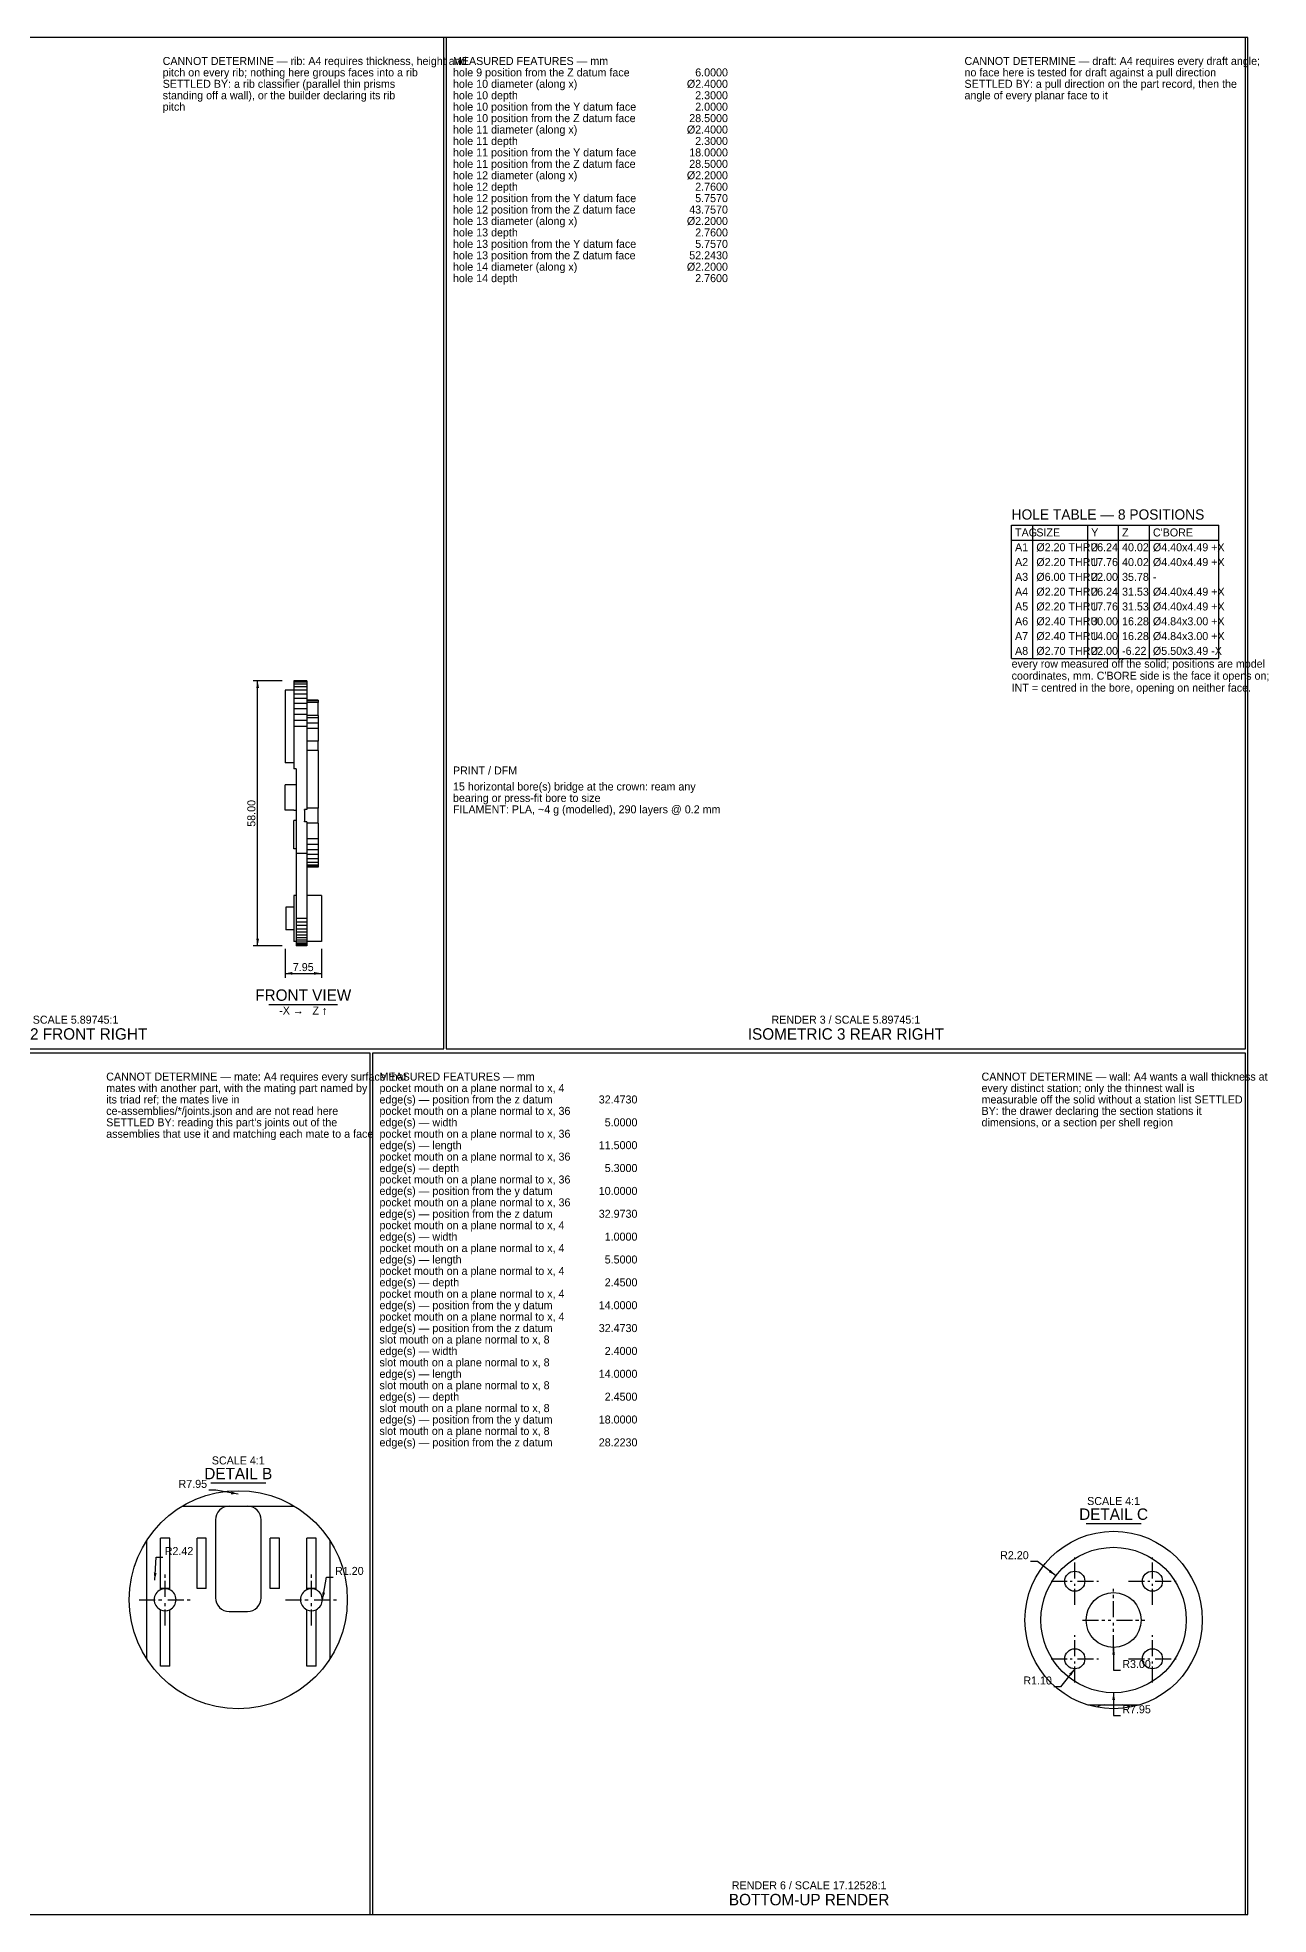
# Model space of a CAD drawing. Header units: millimetres. Extents: x 10 to 1188, y 10 to 831.
# Drawn here: x 650 to 1188, y 10 to 831 of the extents above; entities that cross this region are included whole.
import ezdxf
from ezdxf.enums import TextEntityAlignment as Align

# ---------------------------------------------------------------- set-up
doc = ezdxf.new("R2010")
doc.units = ezdxf.units.MM
doc.linetypes.add('CENTER', pattern=[11.2, 7, -1.4, 1.4, -1.4])
for name, color, linetype in [('CENTER', 4, 'CENTER'), ('DIM', 3, 'CONTINUOUS'), ('FRAME', 7, 'CONTINUOUS'), ('SECTION', 7, 'CONTINUOUS'), ('TEXT', 3, 'CONTINUOUS'), ('TITLE', 7, 'CONTINUOUS'), ('VISIBLE', 7, 'CONTINUOUS')]:
    doc.layers.add(name, color=color, linetype=linetype)

msp = doc.modelspace()

# ---------------------------------------------------------------- linework, layer by layer
at = {"layer": 'CENTER'}
for p, q in [((1103.273297, 156.974033), (1103.273297, 166.174033)), ((1137.217297, 156.974033), (1137.217297, 166.174033)), ((705.397797, 148.88), (705.397797, 158.96)), ((769.397797, 148.88), (769.397797, 158.96)), ((1092.873297, 155.774033), (1102.073297, 155.774033)), ((1103.273297, 145.374033), (1103.273297, 154.574033)), ((1104.473297, 155.774033), (1113.673297, 155.774033)), ((1120.245297, 140.002033), (1120.245297, 152.402033)), ((1126.817297, 155.774033), (1136.017297, 155.774033)), ((1137.217297, 145.374033), (1137.217297, 154.574033)), ((1138.417297, 155.774033), (1147.617297, 155.774033)), ((694.117797, 147.68), (704.197797, 147.68)), ((705.397797, 136.4), (705.397797, 146.48)), ((706.597797, 147.68), (716.677797, 147.68)), ((758.117797, 147.68), (768.197797, 147.68)), ((769.397797, 136.4), (769.397797, 146.48)), ((770.597797, 147.68), (780.677797, 147.68)), ((1103.273297, 123.030033), (1103.273297, 132.230033)), ((1106.645297, 138.802033), (1119.045297, 138.802033)), ((1120.245297, 125.202033), (1120.245297, 137.602033)), ((1121.445297, 138.802033), (1133.845297, 138.802033)), ((1137.217297, 123.030033), (1137.217297, 132.230033)), ((1092.873297, 121.830033), (1102.073297, 121.830033)), ((1103.273297, 111.430033), (1103.273297, 120.630033)), ((1104.473297, 121.830033), (1113.673297, 121.830033)), ((1126.817297, 121.830033), (1136.017297, 121.830033)), ((1137.217297, 111.430033), (1137.217297, 120.630033)), ((1138.417297, 121.830033), (1147.617297, 121.830033))]:
    msp.add_line(p, q, dxfattribs=at)
at = {"layer": 'DIM'}
for p, q in [((756.664083, 549.66), (743.864083, 549.66)), ((745.864083, 433.66), (745.864083, 549.66)), ((756.664083, 433.66), (743.864083, 433.66)), ((757.864083, 432.46), (757.864083, 419.66)), ((773.764083, 432.46), (773.764083, 419.66)), ((757.864083, 421.66), (773.764083, 421.66)), ((727.549719, 195.616482), (724.549719, 195.616482)), ((737.397797, 193.88), (727.549719, 195.616482)), ((700.87306, 156.237404), (701.42884, 166.221947)), ((701.42884, 166.221947), (704.42884, 166.221947)), ((1086.91663, 164.403097), (1083.91663, 164.403097)), ((1094.847051, 158.311428), (1086.91663, 164.403097)), ((774.197797, 147.68), (775.934279, 157.528078)), ((775.934279, 157.528078), (778.934279, 157.528078)), ((1120.245297, 126.802033), (1120.245297, 116.802033)), ((1103.273297, 117.430033), (1097.054449, 109.598945)), ((1120.245297, 116.802033), (1123.245297, 116.802033)), ((1097.054449, 109.598945), (1094.054449, 109.598945)), ((1120.245297, 107.002033), (1120.245297, 97.002033)), ((1120.245297, 97.002033), (1123.245297, 97.002033))]:
    msp.add_line(p, q, dxfattribs=at)
for points in [[(745.864083, 549.66), (745.256083, 546.46), (746.472083, 546.46)], [(745.864083, 433.66), (746.472083, 436.86), (745.256083, 436.86)], [(757.864083, 421.66), (761.064083, 421.052), (761.064083, 422.268)], [(773.764083, 421.66), (770.564083, 422.268), (770.564083, 421.052)], [(737.397797, 193.88), (734.35199, 195.034437), (734.140834, 193.836911)], [(700.87306, 156.237404), (701.65797, 159.398666), (700.443849, 159.466249)], [(1094.847051, 158.311428), (1092.67969, 160.742932), (1091.938943, 159.778593)], [(774.197797, 147.68), (775.352234, 150.725807), (774.154708, 150.936963)], [(1120.245297, 126.802033), (1119.637297, 123.602033), (1120.853297, 123.602033)], [(1103.273297, 117.430033), (1100.807135, 115.302191), (1101.759396, 114.545979)], [(1120.245297, 107.002033), (1119.637297, 103.802033), (1120.853297, 103.802033)]]:
    msp.add_solid(points, dxfattribs=at)
at = {"layer": 'FRAME'}
for p, q in [((1179, 831), (10, 831)), ((1179, 10), (1179, 831)), ((10, 10), (1179, 10))]:
    msp.add_line(p, q, dxfattribs=at)
at = {"layer": 'SECTION'}
for centre, radius in [((737.397797, 147.68), 47.68), ((1120.245297, 138.802033), 38.802033)]:
    msp.add_circle(centre, radius, dxfattribs=at)
at = {"layer": 'TEXT'}
for p, q in [((750.814083, 408.06), (780.814083, 408.06)), ((725.397797, 198.76), (749.397797, 198.76)), ((1108.245297, 181.004065), (1132.245297, 181.004065))]:
    msp.add_line(p, q, dxfattribs=at)
at = {"layer": 'TITLE'}
for p, q in [((827.3, 831.0305), (477.6, 831.0305)), ((827.3, 388.66), (827.3, 831.0305)), ((1178, 831.0305), (828.3, 831.0305)), ((828.3, 831.0305), (828.3, 388.66)), ((1178, 388.66), (1178, 831.0305)), ((1075.64, 617.66), (1166.24, 617.66)), ((1075.64, 559.385), (1075.64, 617.66)), ((1084.94, 559.385), (1084.94, 617.66)), ((1108.94, 559.385), (1108.94, 617.66)), ((1122.44, 559.385), (1122.44, 617.66)), ((1135.94, 559.385), (1135.94, 617.66)), ((1166.24, 559.385), (1166.24, 617.66)), ((1075.64, 611.185), (1166.24, 611.185)), ((1075.64, 559.385), (1166.24, 559.385)), ((795.1525, 386.7562), (413.305, 386.7562)), ((477.6, 388.66), (827.3, 388.66)), ((795.1525, 10), (795.1525, 386.7562)), ((1178, 386.7562), (796.1525, 386.7562)), ((796.1525, 386.7562), (796.1525, 10)), ((828.3, 388.66), (1178, 388.66)), ((1178, 10), (1178, 386.7562)), ((413.305, 10), (795.1525, 10)), ((796.1525, 10), (1178, 10))]:
    msp.add_line(p, q, dxfattribs=at)
at = {"layer": 'VISIBLE'}
for p, q in [((827.3, 831.0305), (477.6, 831.0305)), ((827.3, 388.66), (827.3, 831.0305)), ((1178, 831.0305), (828.3, 831.0305)), ((828.3, 831.0305), (828.3, 388.66)), ((1178, 388.66), (1178, 831.0305)), ((761.764083, 545.56), (757.864083, 545.56)), ((757.864083, 545.56), (757.864083, 513.76)), ((761.764083, 549.66), (761.764083, 549.488897)), ((767.364083, 549.66), (761.764083, 549.66)), ((761.764083, 549.488897), (761.764083, 548.978517)), ((767.364083, 549.488897), (761.764083, 549.488897)), ((761.764083, 548.978517), (761.764083, 548.137591)), ((767.364083, 548.978517), (761.764083, 548.978517)), ((761.764083, 548.137591), (761.764083, 546.980508)), ((767.364083, 548.137591), (761.764083, 548.137591)), ((761.764083, 546.980508), (761.764083, 545.527067)), ((767.364083, 546.980508), (761.764083, 546.980508)), ((761.764083, 545.527067), (761.764083, 543.802136)), ((767.364083, 545.527067), (761.764083, 545.527067)), ((761.764083, 543.802136), (761.764083, 541.835229)), ((767.364083, 543.802136), (761.764083, 543.802136)), ((767.364083, 549.66), (767.364083, 549.488897)), ((767.364083, 549.488897), (767.364083, 548.978517)), ((767.364083, 548.978517), (767.364083, 548.137591)), ((767.364083, 548.137591), (767.364083, 546.980508)), ((767.364083, 546.980508), (767.364083, 545.527067)), ((767.364083, 545.527067), (767.364083, 543.802136)), ((767.364083, 543.802136), (767.364083, 541.835229)), ((761.764083, 541.835229), (761.764083, 539.66)), ((767.364083, 541.835229), (761.764083, 541.835229)), ((761.764083, 539.66), (761.764083, 537.313669)), ((767.364083, 539.66), (761.764083, 539.66)), ((761.764083, 537.313669), (761.764083, 534.836381)), ((767.364083, 537.313669), (761.764083, 537.313669)), ((761.764083, 534.836381), (761.764083, 532.270524)), ((767.364083, 534.836381), (761.764083, 534.836381)), ((767.364083, 541.835229), (767.364083, 539.66)), ((772.364083, 541.106), (767.364083, 541.106)), ((772.364083, 540.868122), (767.364083, 540.868122)), ((772.364083, 540.211205), (767.364083, 540.211205)), ((767.364083, 539.66), (767.364083, 537.313669)), ((767.364083, 537.313669), (767.364083, 534.836381)), ((767.364083, 534.836381), (767.364083, 532.270524)), ((772.364083, 534.477634), (767.364083, 534.477634)), ((772.364083, 541.106), (772.364083, 540.868122)), ((772.364083, 540.868122), (772.364083, 540.211205)), ((772.364083, 534.477634), (772.364083, 540.211205)), ((772.364083, 534.477634), (772.364083, 533.463621)), ((761.764083, 532.270524), (761.764083, 529.66)), ((767.364083, 532.270524), (761.764083, 532.270524)), ((761.764083, 529.66), (761.764083, 511.106)), ((767.364083, 529.66), (761.764083, 529.66)), ((772.364083, 533.463621), (767.364083, 533.463621)), ((767.364083, 532.270524), (767.364083, 529.66)), ((772.364083, 531.141218), (767.364083, 531.141218)), ((767.364083, 529.66), (767.364083, 493.384995)), ((772.364083, 528.726), (767.364083, 528.726)), ((772.364083, 533.463621), (772.364083, 531.141218)), ((772.364083, 531.141218), (772.364083, 528.726)), ((772.364083, 528.726), (772.364083, 523.184125)), ((772.364083, 523.184125), (767.364083, 523.184125)), ((772.364083, 519.163875), (767.364083, 519.163875)), ((772.364083, 519.163875), (772.364083, 523.184125)), ((772.364083, 519.163875), (772.364083, 493.895058)), ((761.764083, 513.76), (757.864083, 513.76)), ((762.764083, 511.106), (761.764083, 511.106)), ((762.764083, 511.106), (762.764083, 474.106)), ((762.764083, 511.106), (762.764083, 511.048356)), ((757.864083, 493.106), (757.864083, 504.106)), ((762.764083, 504.106), (757.864083, 504.106)), ((761.764083, 493.106), (757.864083, 493.106)), ((761.764083, 492.841742), (761.764083, 493.106)), ((762.764083, 492.841742), (761.764083, 492.841742)), ((766.364083, 493.06), (766.364083, 493.384995)), ((766.364083, 493.384995), (766.364083, 487.935005)), ((767.364083, 493.384995), (766.364083, 493.384995)), ((772.364083, 493.895058), (767.364083, 493.895058)), ((772.364083, 487.424942), (772.364083, 493.895058)), ((762.764083, 488.478258), (761.764083, 488.478258)), ((761.764083, 476.106), (761.764083, 488.478258)), ((766.364083, 487.935005), (766.364083, 488.26)), ((767.364083, 487.935005), (766.364083, 487.935005)), ((767.364083, 487.935005), (767.364083, 474.106)), ((772.364083, 487.424942), (767.364083, 487.424942)), ((772.364083, 487.424942), (772.364083, 480.486)), ((772.364083, 480.486), (767.364083, 480.486)), ((772.364083, 478.070782), (767.364083, 478.070782)), ((772.364083, 480.486), (772.364083, 478.070782)), ((772.364083, 478.070782), (772.364083, 475.748379)), ((762.764083, 476.106), (761.764083, 476.106)), ((762.764083, 474.106), (762.764083, 445.66)), ((767.364083, 474.106), (762.764083, 474.106)), ((772.364083, 475.748379), (767.364083, 475.748379)), ((767.364083, 474.106), (767.364083, 445.66)), ((772.364083, 473.608041), (767.364083, 473.608041)), ((772.364083, 471.732018), (767.364083, 471.732018)), ((772.364083, 470.192406), (767.364083, 470.192406)), ((772.364083, 469.048371), (767.364083, 469.048371)), ((772.364083, 468.343878), (767.364083, 468.343878)), ((772.364083, 468.106), (767.364083, 468.106)), ((772.364083, 475.748379), (772.364083, 473.608041)), ((772.364083, 473.608041), (772.364083, 471.732018)), ((772.364083, 471.732018), (772.364083, 470.192406)), ((772.364083, 470.192406), (772.364083, 469.048371)), ((772.364083, 469.048371), (772.364083, 468.343878)), ((772.364083, 468.343878), (772.364083, 468.106)), ((762.764083, 455.66), (761.764083, 455.66)), ((761.764083, 455.66), (761.764083, 435.66)), ((773.764083, 455.66), (767.364083, 455.66)), ((773.764083, 455.66), (773.764083, 435.66)), ((761.764083, 450.58), (758.184083, 450.58)), ((758.184083, 450.58), (758.184083, 440.74)), ((762.764083, 445.66), (762.764083, 444.093686)), ((767.364083, 445.66), (762.764083, 445.66)), ((762.764083, 444.093686), (762.764083, 442.554171)), ((767.364083, 444.093686), (762.764083, 444.093686)), ((767.364083, 445.66), (767.364083, 444.093686)), ((767.364083, 444.093686), (767.364083, 442.554171)), ((761.764083, 440.74), (758.184083, 440.74)), ((762.764083, 435.66), (761.764083, 435.66)), ((762.764083, 442.554171), (762.764083, 441.067799)), ((767.364083, 442.554171), (762.764083, 442.554171)), ((762.764083, 441.067799), (762.764083, 439.66)), ((767.364083, 441.067799), (762.764083, 441.067799)), ((762.764083, 439.66), (762.764083, 438.354863)), ((767.364083, 439.66), (762.764083, 439.66)), ((762.764083, 438.354863), (762.764083, 437.174719)), ((767.364083, 438.354863), (762.764083, 438.354863)), ((762.764083, 437.174719), (762.764083, 436.13976)), ((767.364083, 437.174719), (762.764083, 437.174719)), ((762.764083, 436.13976), (762.764083, 435.267695)), ((767.364083, 436.13976), (762.764083, 436.13976)), ((762.764083, 435.267695), (762.764083, 434.573446)), ((767.364083, 435.267695), (762.764083, 435.267695)), ((767.364083, 442.554171), (767.364083, 441.067799)), ((767.364083, 441.067799), (767.364083, 439.66)), ((767.364083, 439.66), (767.364083, 438.354863)), ((767.364083, 438.354863), (767.364083, 437.174719)), ((767.364083, 437.174719), (767.364083, 436.13976)), ((767.364083, 436.13976), (767.364083, 435.267695)), ((773.764083, 435.66), (767.364083, 435.66)), ((767.364083, 435.267695), (767.364083, 434.573446)), ((762.764083, 434.573446), (762.764083, 434.06889)), ((767.364083, 434.573446), (762.764083, 434.573446)), ((762.764083, 434.06889), (762.764083, 433.762662)), ((767.364083, 434.06889), (762.764083, 434.06889)), ((762.764083, 433.762662), (762.764083, 433.66)), ((767.364083, 433.762662), (762.764083, 433.762662)), ((767.364083, 433.66), (762.764083, 433.66)), ((767.364083, 434.573446), (767.364083, 434.06889)), ((767.364083, 434.06889), (767.364083, 433.762662)), ((767.364083, 433.762662), (767.364083, 433.66)), ((795.1525, 386.7562), (413.305, 386.7562)), ((477.6, 388.66), (827.3, 388.66)), ((795.1525, 10), (795.1525, 386.7562)), ((1178, 386.7562), (796.1525, 386.7562)), ((796.1525, 386.7562), (796.1525, 10)), ((828.3, 388.66), (1178, 388.66)), ((1178, 10), (1178, 386.7562)), ((712.877872, 188.572), (761.917722, 188.572)), ((727.513085, 183.742542), (727.397797, 182.572)), ((727.397797, 182.572), (727.397797, 148.572)), ((727.85452, 184.868101), (727.513085, 183.742542)), ((728.408979, 185.905421), (727.85452, 184.868101)), ((729.155156, 186.814641), (728.408979, 185.905421)), ((730.064375, 187.560818), (729.155156, 186.814641)), ((731.101696, 188.115277), (730.064375, 187.560818)), ((732.227255, 188.456712), (731.101696, 188.115277)), ((733.397797, 188.572), (732.227255, 188.456712)), ((742.568339, 188.456712), (741.397797, 188.572)), ((743.693897, 188.115277), (742.568339, 188.456712)), ((744.731218, 187.560818), (743.693897, 188.115277)), ((745.640438, 186.814641), (744.731218, 187.560818)), ((746.386615, 185.905421), (745.640438, 186.814641)), ((746.941074, 184.868101), (746.386615, 185.905421)), ((747.282509, 183.742542), (746.941074, 184.868101)), ((747.397797, 182.572), (747.282509, 183.742542)), ((747.397797, 148.572), (747.397797, 182.572)), ((697.397797, 121.730387), (697.397797, 173.629613)), ((707.397797, 174.572), (703.397797, 174.572)), ((703.397797, 152.572), (703.397797, 174.572)), ((707.397797, 152.572), (707.397797, 174.572)), ((719.397797, 152.572), (719.397797, 174.572)), ((723.397797, 174.572), (719.397797, 174.572)), ((723.397797, 152.572), (723.397797, 174.572)), ((751.397797, 152.572), (751.397797, 174.572)), ((755.397797, 174.572), (751.397797, 174.572)), ((755.397797, 152.572), (755.397797, 174.572)), ((771.397797, 174.572), (767.397797, 174.572)), ((767.397797, 152.572), (767.397797, 174.572)), ((771.397797, 152.572), (771.397797, 174.572)), ((777.397797, 173.629613), (777.397797, 121.730387)), ((703.397797, 152.043485), (703.397797, 152.572)), ((707.397797, 152.572), (703.397797, 152.572)), ((707.397797, 152.043485), (707.397797, 152.572)), ((723.397797, 152.572), (719.397797, 152.572)), ((727.397797, 148.572), (727.513085, 147.401458)), ((747.282509, 147.401458), (747.397797, 148.572)), ((755.397797, 152.572), (751.397797, 152.572)), ((767.397797, 152.043485), (767.397797, 152.572)), ((771.397797, 152.572), (767.397797, 152.572)), ((771.397797, 152.043485), (771.397797, 152.572)), ((703.397797, 118.572), (703.397797, 143.316515)), ((707.397797, 118.572), (707.397797, 143.316515)), ((727.513085, 147.401458), (727.85452, 146.275899)), ((727.85452, 146.275899), (728.408979, 145.238579)), ((728.408979, 145.238579), (729.155156, 144.329359)), ((729.155156, 144.329359), (730.064375, 143.583182)), ((730.064375, 143.583182), (731.101696, 143.028723)), ((731.101696, 143.028723), (732.227255, 142.687288)), ((732.227255, 142.687288), (733.397797, 142.572)), ((733.397797, 142.572), (741.397797, 142.572)), ((741.397797, 142.572), (742.568339, 142.687288)), ((742.568339, 142.687288), (743.693897, 143.028723)), ((743.693897, 143.028723), (744.731218, 143.583182)), ((744.731218, 143.583182), (745.640438, 144.329359)), ((745.640438, 144.329359), (746.386615, 145.238579)), ((746.386615, 145.238579), (746.941074, 146.275899)), ((746.941074, 146.275899), (747.282509, 147.401458)), ((767.397797, 118.572), (767.397797, 143.316515)), ((771.397797, 118.572), (771.397797, 143.316515)), ((707.397797, 118.572), (703.397797, 118.572)), ((771.397797, 118.572), (767.397797, 118.572)), ((1108.905364, 101.694033), (1131.585229, 101.694033)), ((1113.949196, 101.23731), (1112.934505, 100.694946)), ((1115.074755, 101.578744), (1113.949196, 101.23731)), ((1116.245297, 101.694033), (1115.074755, 101.578744)), ((1125.415839, 101.578744), (1124.245297, 101.694033)), ((1126.541397, 101.23731), (1125.415839, 101.578744)), ((1127.556089, 100.694946), (1126.541397, 101.23731)), ((413.305, 10), (795.1525, 10)), ((796.1525, 10), (1178, 10))]:
    msp.add_line(p, q, dxfattribs=at)
for centre, radius in [((1120.245297, 138.802033), 31.8), ((1103.273297, 155.774033), 4.4), ((1137.217297, 155.774033), 4.4), ((1120.245297, 138.802033), 12), ((1103.273297, 121.830033), 4.4), ((1137.217297, 121.830033), 4.4)]:
    msp.add_circle(centre, radius, dxfattribs=at)
for centre, radius, start, end in [((705.397797, 147.68), 4.8, 114.624318, 245.375682), ((705.397826, 147.679967), 4.800032, 65.37616, 114.624469), ((705.397797, 147.68), 4.8, 294.624318, 65.375682), ((769.397797, 147.68), 4.8, 114.624318, 245.375682), ((769.397799, 147.680002), 4.799998, 65.375699, 114.624352), ((769.397797, 147.68), 4.8, 294.624318, 65.375682), ((705.397797, 147.68), 4.8, 245.375682, 294.624318), ((769.397797, 147.68), 4.8, 245.375682, 294.624318)]:
    msp.add_arc(centre, radius, start, end, dxfattribs=at)

# ---------------------------------------------------------------- texts
at = {"layer": 'DIM'}
for s, p in [('6.0000', (951.56325, 814.0305)), ('Ø2.4000', (951.56325, 809.0305)), ('2.3000', (951.56325, 804.0305)), ('28.5000', (951.56325, 794.0305)), ('2.0000', (951.56325, 799.0305)), ('Ø2.4000', (951.56325, 789.0305)), ('18.0000', (951.56325, 779.0305)), ('2.3000', (951.56325, 784.0305)), ('Ø2.2000', (951.56325, 769.0305)), ('28.5000', (951.56325, 774.0305)), ('2.7600', (951.56325, 764.0305)), ('43.7570', (951.56325, 754.0305)), ('5.7570', (951.56325, 759.0305)), ('Ø2.2000', (951.56325, 749.0305)), ('2.7600', (951.56325, 744.0305)), ('5.7570', (951.56325, 739.0305)), ('Ø2.2000', (951.56325, 729.0305)), ('52.2430', (951.56325, 734.0305)), ('2.7600', (951.56325, 724.0305)), ('32.4730', (911.980113, 364.7562)), ('5.0000', (911.980113, 354.7562)), ('11.5000', (911.980113, 344.7562)), ('5.3000', (911.980113, 334.7562)), ('10.0000', (911.980113, 324.7562)), ('32.9730', (911.980113, 314.7562)), ('1.0000', (911.980113, 304.7562)), ('5.5000', (911.980113, 294.7562)), ('2.4500', (911.980113, 284.7562)), ('14.0000', (911.980113, 274.7562)), ('32.4730', (911.980113, 264.7562)), ('2.4000', (911.980113, 254.7562)), ('14.0000', (911.980113, 244.7562)), ('2.4500', (911.980113, 234.7562)), ('18.0000', (911.980113, 224.7562)), ('28.2230', (911.980113, 214.7562))]:
    msp.add_text(s, height=3.5, dxfattribs=at).set_placement(p, align=Align.RIGHT)
at = {"layer": 'TEXT'}
for s, height, p in [('CANNOT DETERMINE — rib: A4 requires thickness, height and', 3.5, (704.328167, 819.0305)), ('MEASURED FEATURES — mm', 3.5, (831.3, 819.0305)), ('CANNOT DETERMINE — draft: A4 requires every draft angle;', 3.5, (1055.028167, 819.0305)), ('pitch on every rib; nothing here groups faces into a rib', 3.5, (704.328167, 814.0305)), ('hole 9 position from the Z datum face', 3.5, (831.3, 814.0305)), ('no face here is tested for draft against a pull direction', 3.5, (1055.028167, 814.0305)), ('standing off a wall), or the builder declaring its rib', 3.5, (704.328167, 804.0305)), ('SETTLED BY: a rib classifier (parallel thin prisms', 3.5, (704.328167, 809.0305)), ('hole 10 diameter (along x)', 3.5, (831.3, 809.0305)), ('hole 10 depth', 3.5, (831.3, 804.0305)), ('angle of every planar face to it', 3.5, (1055.028167, 804.0305)), ('SETTLED BY: a pull direction on the part record, then the', 3.5, (1055.028167, 809.0305)), ('pitch', 3.5, (704.328167, 799.0305)), ('hole 10 position from the Y datum face', 3.5, (831.3, 799.0305)), ('hole 10 position from the Z datum face', 3.5, (831.3, 794.0305)), ('hole 11 diameter (along x)', 3.5, (831.3, 789.0305)), ('hole 11 depth', 3.5, (831.3, 784.0305)), ('hole 11 position from the Y datum face', 3.5, (831.3, 779.0305)), ('hole 11 position from the Z datum face', 3.5, (831.3, 774.0305)), ('hole 12 diameter (along x)', 3.5, (831.3, 769.0305)), ('hole 12 depth', 3.5, (831.3, 764.0305)), ('hole 12 position from the Y datum face', 3.5, (831.3, 759.0305)), ('hole 12 position from the Z datum face', 3.5, (831.3, 754.0305)), ('hole 13 diameter (along x)', 3.5, (831.3, 749.0305)), ('hole 13 depth', 3.5, (831.3, 744.0305)), ('hole 13 position from the Y datum face', 3.5, (831.3, 739.0305)), ('hole 13 position from the Z datum face', 3.5, (831.3, 734.0305)), ('hole 14 diameter (along x)', 3.5, (831.3, 729.0305)), ('hole 14 depth', 3.5, (831.3, 724.0305)), ('HOLE TABLE — 8 POSITIONS', 4.5, (1075.64, 620.16)), ('A1', 3.5, (1077.14, 606.31)), ('Ø2.20 THRU', 3.5, (1086.44, 606.31)), ('26.24', 3.5, (1110.44, 606.31)), ('40.02', 3.5, (1123.94, 606.31)), ('Ø4.40x4.49 +X', 3.5, (1137.44, 606.31)), ('A2', 3.5, (1077.14, 599.835)), ('Ø2.20 THRU', 3.5, (1086.44, 599.835)), ('17.76', 3.5, (1110.44, 599.835)), ('40.02', 3.5, (1123.94, 599.835)), ('Ø4.40x4.49 +X', 3.5, (1137.44, 599.835)), ('A3', 3.5, (1077.14, 593.36)), ('Ø6.00 THRU', 3.5, (1086.44, 593.36)), ('22.00', 3.5, (1110.44, 593.36)), ('35.78', 3.5, (1123.94, 593.36)), ('-', 3.5, (1137.44, 593.36)), ('A4', 3.5, (1077.14, 586.885)), ('A5', 3.5, (1077.14, 580.41)), ('Ø2.20 THRU', 3.5, (1086.44, 586.885)), ('Ø2.20 THRU', 3.5, (1086.44, 580.41)), ('26.24', 3.5, (1110.44, 586.885)), ('17.76', 3.5, (1110.44, 580.41)), ('31.53', 3.5, (1123.94, 586.885)), ('31.53', 3.5, (1123.94, 580.41)), ('Ø4.40x4.49 +X', 3.5, (1137.44, 586.885)), ('Ø4.40x4.49 +X', 3.5, (1137.44, 580.41)), ('A6', 3.5, (1077.14, 573.935)), ('Ø2.40 THRU', 3.5, (1086.44, 573.935)), ('30.00', 3.5, (1110.44, 573.935)), ('16.28', 3.5, (1123.94, 573.935)), ('Ø4.84x3.00 +X', 3.5, (1137.44, 573.935)), ('A7', 3.5, (1077.14, 567.46)), ('Ø2.40 THRU', 3.5, (1086.44, 567.46)), ('14.00', 3.5, (1110.44, 567.46)), ('16.28', 3.5, (1123.94, 567.46)), ('Ø4.84x3.00 +X', 3.5, (1137.44, 567.46)), ('A8', 3.5, (1077.14, 560.985)), ('Ø2.70 THRU', 3.5, (1086.44, 560.985)), ('22.00', 3.5, (1110.44, 560.985)), ('-6.22', 3.5, (1123.94, 560.985)), ('Ø5.50x3.49 -X', 3.5, (1137.44, 560.985)), ('PRINT / DFM', 3.5, (831.3, 508.66)), ('15 horizontal bore(s) bridge at the crown: ream any', 3.5, (831.3, 501.66)), ('bearing or press-fit bore to size', 3.5, (831.3, 496.66)), ('FILAMENT: PLA, ~4 g (modelled), 290 layers @ 0.2 mm', 3.5, (831.3, 491.66)), ('CANNOT DETERMINE — mate: A4 requires every surface that', 3.5, (679.643094, 374.7562)), ('MEASURED FEATURES — mm', 3.5, (799.1525, 374.7562)), ('CANNOT DETERMINE — wall: A4 wants a wall thickness at', 3.5, (1062.490594, 374.7562)), ('mates with another part, with the mating part named by', 3.5, (679.643094, 369.7562)), ('pocket mouth on a plane normal to x, 4', 3.5, (799.1525, 369.7562)), ('every distinct station; only the thinnest wall is', 3.5, (1062.490594, 369.7562)), ('ce-assemblies/*/joints.json and are not read here', 3.5, (679.643094, 359.7562)), ('its triad ref; the mates live in', 3.5, (679.643094, 364.7562)), ('edge(s) — position from the z datum', 3.5, (799.1525, 364.7562)), ('pocket mouth on a plane normal to x, 36', 3.5, (799.1525, 359.7562)), ('measurable off the solid without a station list SETTLED', 3.5, (1062.490594, 364.7562)), ('BY: the drawer declaring the section stations it', 3.5, (1062.490594, 359.7562)), ('assemblies that use it and matching each mate to a face', 3.5, (679.643094, 349.7562)), ("SETTLED BY: reading this part's joints out of the", 3.5, (679.643094, 354.7562)), ('edge(s) — width', 3.5, (799.1525, 354.7562)), ('pocket mouth on a plane normal to x, 36', 3.5, (799.1525, 349.7562)), ('dimensions, or a section per shell region', 3.5, (1062.490594, 354.7562)), ('edge(s) — length', 3.5, (799.1525, 344.7562)), ('edge(s) — depth', 3.5, (799.1525, 334.7562)), ('pocket mouth on a plane normal to x, 36', 3.5, (799.1525, 339.7562)), ('edge(s) — position from the y datum', 3.5, (799.1525, 324.7562)), ('pocket mouth on a plane normal to x, 36', 3.5, (799.1525, 329.7562)), ('pocket mouth on a plane normal to x, 36', 3.5, (799.1525, 319.7562)), ('edge(s) — position from the z datum', 3.5, (799.1525, 314.7562)), ('pocket mouth on a plane normal to x, 4', 3.5, (799.1525, 309.7562)), ('edge(s) — width', 3.5, (799.1525, 304.7562)), ('edge(s) — length', 3.5, (799.1525, 294.7562)), ('pocket mouth on a plane normal to x, 4', 3.5, (799.1525, 299.7562)), ('edge(s) — depth', 3.5, (799.1525, 284.7562)), ('pocket mouth on a plane normal to x, 4', 3.5, (799.1525, 289.7562)), ('pocket mouth on a plane normal to x, 4', 3.5, (799.1525, 279.7562)), ('edge(s) — position from the y datum', 3.5, (799.1525, 274.7562)), ('pocket mouth on a plane normal to x, 4', 3.5, (799.1525, 269.7562)), ('slot mouth on a plane normal to x, 8', 3.5, (799.1525, 259.7562)), ('edge(s) — position from the z datum', 3.5, (799.1525, 264.7562)), ('edge(s) — width', 3.5, (799.1525, 254.7562)), ('slot mouth on a plane normal to x, 8', 3.5, (799.1525, 249.7562)), ('edge(s) — length', 3.5, (799.1525, 244.7562)), ('slot mouth on a plane normal to x, 8', 3.5, (799.1525, 239.7562)), ('edge(s) — depth', 3.5, (799.1525, 234.7562)), ('slot mouth on a plane normal to x, 8', 3.5, (799.1525, 229.7562)), ('slot mouth on a plane normal to x, 8', 3.5, (799.1525, 219.7562)), ('edge(s) — position from the y datum', 3.5, (799.1525, 224.7562)), ('edge(s) — position from the z datum', 3.5, (799.1525, 214.7562)), ('R2.42', 3.5, (705.22884, 167.221947)), ('R1.20', 3.5, (779.734279, 158.528078)), ('R3.00', 3.5, (1124.045297, 117.802033)), ('R7.95', 3.5, (1124.045297, 98.002033))]:
    msp.add_text(s, height=height, dxfattribs=at).set_placement(p)
msp.add_text('58.00', height=3.5, rotation=90, dxfattribs=at).set_placement((744.864083, 491.66), align=Align.CENTER)
for s, height, p in [('7.95', 3.5, (765.814083, 422.66)), ('FRONT VIEW', 5, (765.814083, 409.66)), ('RENDER 2 / SCALE 5.89745:1', 3.5, (652.45, 399.66)), ('-X →   Z ↑', 3.5, (765.814083, 403.66)), ('RENDER 3 / SCALE 5.89745:1', 3.5, (1003.15, 399.66)), ('ISOMETRIC 2 FRONT RIGHT', 5, (652.45, 392.66)), ('ISOMETRIC 3 REAR RIGHT', 5, (1003.15, 392.66)), ('DETAIL B', 5, (737.397797, 200.36)), ('SCALE 4:1', 3.5, (737.397797, 206.86)), ('SCALE 4:1', 3.5, (1120.245297, 189.104065)), ('DETAIL C', 5, (1120.245297, 182.604065)), ('RENDER 6 / SCALE 17.12528:1', 3.5, (987.07625, 21)), ('BOTTOM-UP RENDER', 5, (987.07625, 14))]:
    msp.add_text(s, height=height, dxfattribs=at).set_placement(p, align=Align.CENTER)
for s, p in [('R7.95', (723.749719, 196.616482)), ('R2.20', (1083.11663, 165.403097)), ('R1.10', (1093.254449, 110.598945))]:
    msp.add_text(s, height=3.5, dxfattribs=at).set_placement(p, align=Align.RIGHT)
at = {"layer": 'TITLE'}
for s, p in [('TAG', (1077.14, 612.785)), ('SIZE', (1086.44, 612.785)), ('Y', (1110.44, 612.785)), ('Z', (1123.94, 612.785)), ("C'BORE", (1137.44, 612.785)), ('every row measured off the solid; positions are model', (1075.64, 555.385)), ("coordinates, mm. C'BORE side is the face it opens on;", (1075.64, 550.135)), ('INT = centred in the bore, opening on neither face.', (1075.64, 544.885))]:
    msp.add_text(s, height=3.5, dxfattribs=at).set_placement(p)

doc.saveas('drawing.dxf')
